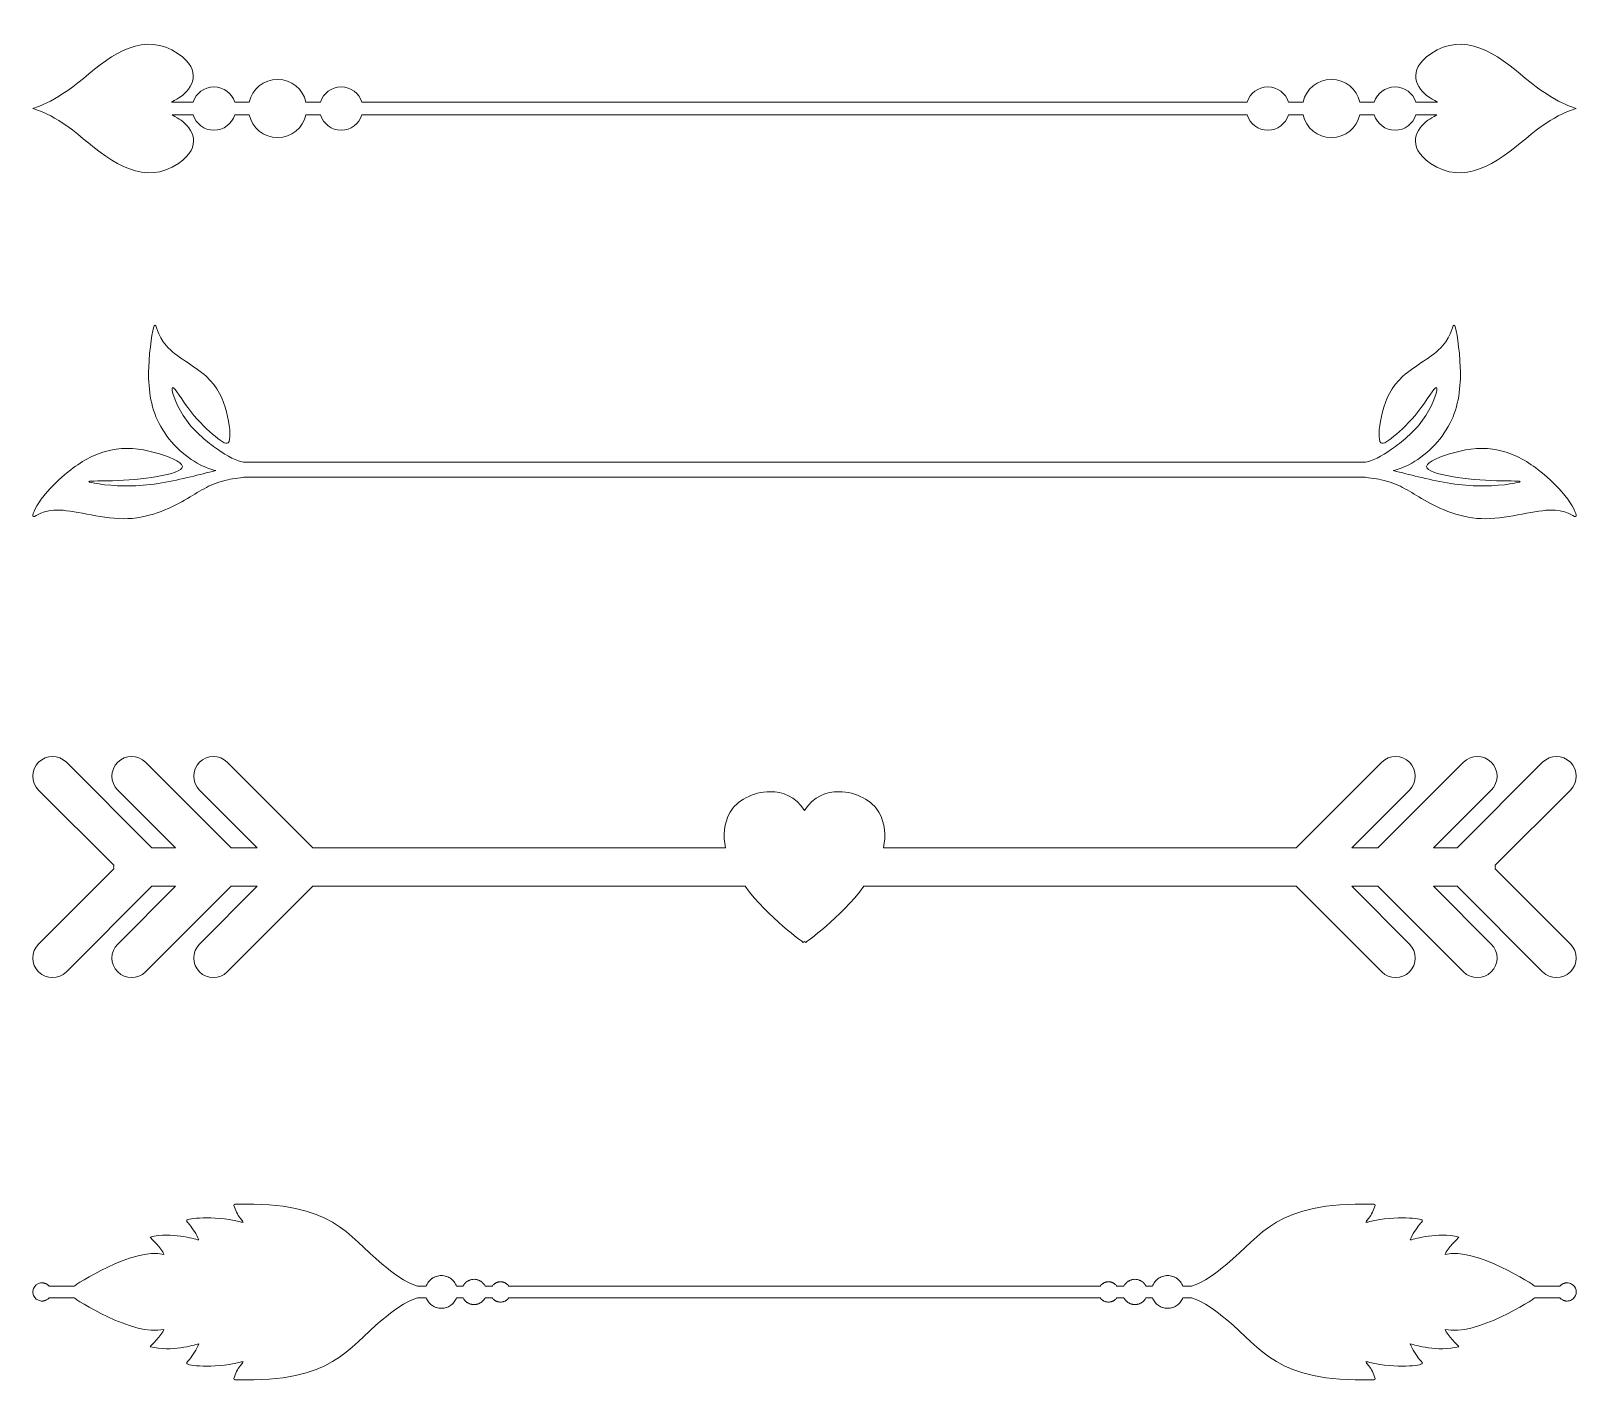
# Model space of a CAD drawing. Header units: inches. Extents: x 0.2 to 11.8, y -11.1 to -1.
import ezdxf

# ---------------------------------------------------------------- set-up
doc = ezdxf.new("R2010")
doc.units = ezdxf.units.IN
doc.header["$MEASUREMENT"] = 0
doc.layers.add('Layer 1', color=7, linetype='Continuous')

msp = doc.modelspace()

# ---------------------------------------------------------------- linework, layer by layer
at = {"layer": 'Layer 1', "lineweight": 0}
for points, knots in [([(11.373, -1.356), (11.155, -1.169), (10.917, -1.002), (10.667, -1.172), (10.482, -1.298), (10.562, -1.433), (10.649, -1.492), (10.664, -1.503), (10.688, -1.518), (10.716, -1.532), (10.716, -1.532), (10.555, -1.532), (10.555, -1.532), (10.535, -1.467), (10.473, -1.419), (10.401, -1.419), (10.328, -1.419), (10.267, -1.467), (10.246, -1.532), (10.246, -1.532), (10.138, -1.532), (10.138, -1.532), (10.116, -1.435), (10.03, -1.363), (9.926, -1.363), (9.823, -1.363), (9.736, -1.435), (9.715, -1.532), (9.715, -1.532), (9.607, -1.532), (9.607, -1.532), (9.586, -1.467), (9.525, -1.419), (9.452, -1.419), (9.38, -1.419), (9.318, -1.467), (9.298, -1.532), (9.298, -1.532), (2.702, -1.532), (2.702, -1.532), (2.682, -1.467), (2.62, -1.419), (2.548, -1.419), (2.475, -1.419), (2.414, -1.467), (2.393, -1.532), (2.393, -1.532), (2.285, -1.532), (2.285, -1.532), (2.264, -1.435), (2.177, -1.363), (2.074, -1.363), (1.97, -1.363), (1.884, -1.435), (1.862, -1.532), (1.862, -1.532), (1.754, -1.532), (1.754, -1.532), (1.733, -1.467), (1.672, -1.419), (1.599, -1.419), (1.527, -1.419), (1.465, -1.467), (1.445, -1.532), (1.445, -1.532), (1.284, -1.532), (1.284, -1.532), (1.312, -1.518), (1.336, -1.503), (1.351, -1.492), (1.438, -1.433), (1.518, -1.298), (1.333, -1.172), (1.083, -1.002), (0.845, -1.169), (0.627, -1.356), (0.405, -1.542), (0.25, -1.58), (0.25, -1.58), (0.25, -1.58), (0.409, -1.618), (0.626, -1.805), (0.847, -1.992), (1.086, -2.159), (1.335, -1.989), (1.521, -1.862), (1.44, -1.727), (1.354, -1.668), (1.336, -1.657), (1.314, -1.642), (1.289, -1.628), (1.289, -1.628), (1.445, -1.628), (1.445, -1.628), (1.465, -1.694), (1.527, -1.742), (1.599, -1.742), (1.672, -1.742), (1.733, -1.694), (1.754, -1.628), (1.754, -1.628), (1.862, -1.628), (1.862, -1.628), (1.884, -1.725), (1.97, -1.797), (2.074, -1.797), (2.177, -1.797), (2.264, -1.725), (2.285, -1.628), (2.285, -1.628), (2.393, -1.628), (2.393, -1.628), (2.414, -1.694), (2.475, -1.742), (2.548, -1.742), (2.62, -1.742), (2.682, -1.694), (2.702, -1.628), (2.702, -1.628), (9.298, -1.628), (9.298, -1.628), (9.318, -1.694), (9.38, -1.742), (9.452, -1.742), (9.525, -1.742), (9.586, -1.694), (9.607, -1.628), (9.607, -1.628), (9.715, -1.628), (9.715, -1.628), (9.736, -1.725), (9.823, -1.797), (9.926, -1.797), (10.03, -1.797), (10.116, -1.725), (10.138, -1.628), (10.138, -1.628), (10.246, -1.628), (10.246, -1.628), (10.267, -1.694), (10.328, -1.742), (10.401, -1.742), (10.473, -1.742), (10.535, -1.694), (10.555, -1.628), (10.555, -1.628), (10.711, -1.628), (10.711, -1.628), (10.686, -1.642), (10.664, -1.657), (10.646, -1.668), (10.56, -1.727), (10.479, -1.862), (10.665, -1.989), (10.914, -2.159), (11.153, -1.992), (11.374, -1.805), (11.591, -1.618), (11.75, -1.58), (11.75, -1.58), (11.75, -1.58), (11.595, -1.542), (11.373, -1.356)], [0, 0, 0, 0, 1, 1, 1, 2, 2, 2, 3, 3, 3, 4, 4, 4, 5, 5, 5, 6, 6, 6, 7, 7, 7, 8, 8, 8, 9, 9, 9, 10, 10, 10, 11, 11, 11, 12, 12, 12, 13, 13, 13, 14, 14, 14, 15, 15, 15, 16, 16, 16, 17, 17, 17, 18, 18, 18, 19, 19, 19, 20, 20, 20, 21, 21, 21, 22, 22, 22, 23, 23, 23, 24, 24, 24, 25, 25, 25, 26, 26, 26, 27, 27, 27, 28, 28, 28, 29, 29, 29, 30, 30, 30, 31, 31, 31, 32, 32, 32, 33, 33, 33, 34, 34, 34, 35, 35, 35, 36, 36, 36, 37, 37, 37, 38, 38, 38, 39, 39, 39, 40, 40, 40, 41, 41, 41, 42, 42, 42, 43, 43, 43, 44, 44, 44, 45, 45, 45, 46, 46, 46, 47, 47, 47, 48, 48, 48, 49, 49, 49, 50, 50, 50, 51, 51, 51, 52, 52, 52, 53, 53, 53, 54, 54, 54, 54]), ([(11.687, -4.492), (11.635, -4.423), (11.555, -4.341), (11.467, -4.272), (11.377, -4.203), (11.276, -4.148), (11.17, -4.126), (11.063, -4.103), (10.95, -4.114), (10.845, -4.143), (10.739, -4.17), (10.641, -4.213), (10.636, -4.248), (10.632, -4.281), (10.72, -4.305), (10.824, -4.323), (10.928, -4.341), (11.049, -4.352), (11.156, -4.354), (11.263, -4.357), (11.355, -4.354), (11.329, -4.364), (11.304, -4.373), (11.159, -4.398), (11.011, -4.393), (10.864, -4.39), (10.714, -4.358), (10.574, -4.325), (10.512, -4.31), (10.451, -4.294), (10.387, -4.279), (10.425, -4.269), (10.465, -4.255), (10.503, -4.236), (10.626, -4.172), (10.743, -4.057), (10.81, -3.927), (10.876, -3.798), (10.891, -3.655), (10.887, -3.511), (10.881, -3.367), (10.858, -3.224), (10.845, -3.199), (10.83, -3.174), (10.825, -3.269), (10.755, -3.35), (10.684, -3.43), (10.548, -3.496), (10.459, -3.576), (10.371, -3.655), (10.332, -3.749), (10.307, -3.841), (10.283, -3.934), (10.273, -4.027), (10.288, -4.061), (10.302, -4.094), (10.339, -4.067), (10.391, -4.023), (10.443, -3.98), (10.51, -3.92), (10.573, -3.839), (10.636, -3.757), (10.695, -3.654), (10.709, -3.659), (10.723, -3.664), (10.689, -3.776), (10.63, -3.869), (10.57, -3.964), (10.483, -4.041), (10.404, -4.099), (10.324, -4.157), (10.255, -4.196), (10.194, -4.214), (10.187, -4.216), (10.174, -4.217), (10.174, -4.217), (10.174, -4.217), (2.171, -4.217), (2.171, -4.217), (2.171, -4.217), (2.121, -4.217), (2.121, -4.217), (2.121, -4.217), (1.826, -4.217), (1.826, -4.217), (1.826, -4.217), (1.813, -4.216), (1.806, -4.214), (1.745, -4.196), (1.676, -4.157), (1.596, -4.099), (1.517, -4.041), (1.43, -3.964), (1.37, -3.869), (1.311, -3.776), (1.277, -3.664), (1.291, -3.659), (1.305, -3.654), (1.364, -3.757), (1.427, -3.839), (1.49, -3.92), (1.557, -3.98), (1.609, -4.023), (1.661, -4.067), (1.698, -4.094), (1.712, -4.061), (1.727, -4.027), (1.717, -3.934), (1.693, -3.841), (1.668, -3.749), (1.629, -3.655), (1.541, -3.576), (1.452, -3.496), (1.316, -3.43), (1.245, -3.35), (1.175, -3.269), (1.17, -3.174), (1.155, -3.199), (1.142, -3.224), (1.119, -3.367), (1.113, -3.511), (1.109, -3.655), (1.124, -3.798), (1.19, -3.927), (1.257, -4.057), (1.374, -4.172), (1.497, -4.236), (1.535, -4.255), (1.575, -4.269), (1.613, -4.279), (1.549, -4.294), (1.488, -4.31), (1.426, -4.325), (1.286, -4.358), (1.136, -4.39), (0.989, -4.393), (0.841, -4.398), (0.696, -4.373), (0.671, -4.364), (0.645, -4.354), (0.737, -4.357), (0.844, -4.354), (0.951, -4.352), (1.072, -4.341), (1.176, -4.323), (1.28, -4.305), (1.368, -4.281), (1.364, -4.248), (1.359, -4.213), (1.261, -4.17), (1.155, -4.143), (1.05, -4.114), (0.937, -4.103), (0.83, -4.126), (0.724, -4.148), (0.623, -4.203), (0.533, -4.272), (0.445, -4.341), (0.365, -4.423), (0.313, -4.492), (0.262, -4.563), (0.239, -4.62), (0.255, -4.622), (0.27, -4.624), (0.323, -4.568), (0.451, -4.573), (0.577, -4.578), (0.779, -4.643), (0.958, -4.637), (1.136, -4.629), (1.293, -4.55), (1.402, -4.487), (1.509, -4.424), (1.57, -4.377), (1.704, -4.347), (1.74, -4.339), (1.826, -4.328), (1.826, -4.328), (1.826, -4.328), (2.121, -4.328), (2.121, -4.328), (2.121, -4.328), (2.172, -4.328), (2.172, -4.328), (2.172, -4.328), (10.174, -4.328), (10.174, -4.328), (10.174, -4.328), (10.26, -4.339), (10.296, -4.347), (10.43, -4.377), (10.491, -4.424), (10.598, -4.487), (10.707, -4.55), (10.865, -4.629), (11.042, -4.637), (11.221, -4.643), (11.423, -4.578), (11.549, -4.573), (11.677, -4.568), (11.73, -4.624), (11.745, -4.622), (11.761, -4.62), (11.738, -4.563), (11.687, -4.492)], [0, 0, 0, 0, 1, 1, 1, 2, 2, 2, 3, 3, 3, 4, 4, 4, 5, 5, 5, 6, 6, 6, 7, 7, 7, 8, 8, 8, 9, 9, 9, 10, 10, 10, 11, 11, 11, 12, 12, 12, 13, 13, 13, 14, 14, 14, 15, 15, 15, 16, 16, 16, 17, 17, 17, 18, 18, 18, 19, 19, 19, 20, 20, 20, 21, 21, 21, 22, 22, 22, 23, 23, 23, 24, 24, 24, 25, 25, 25, 26, 26, 26, 27, 27, 27, 28, 28, 28, 29, 29, 29, 30, 30, 30, 31, 31, 31, 32, 32, 32, 33, 33, 33, 34, 34, 34, 35, 35, 35, 36, 36, 36, 37, 37, 37, 38, 38, 38, 39, 39, 39, 40, 40, 40, 41, 41, 41, 42, 42, 42, 43, 43, 43, 44, 44, 44, 45, 45, 45, 46, 46, 46, 47, 47, 47, 48, 48, 48, 49, 49, 49, 50, 50, 50, 51, 51, 51, 52, 52, 52, 53, 53, 53, 54, 54, 54, 55, 55, 55, 56, 56, 56, 57, 57, 57, 58, 58, 58, 59, 59, 59, 60, 60, 60, 61, 61, 61, 62, 62, 62, 63, 63, 63, 64, 64, 64, 65, 65, 65, 66, 66, 66, 67, 67, 67, 68, 68, 68, 68]), ([(11.147, -7.247), (11.147, -7.243), (11.148, -7.238), (11.148, -7.234), (11.148, -7.229), (11.147, -7.225), (11.147, -7.22), (11.147, -7.22), (11.707, -6.66), (11.707, -6.66), (11.764, -6.603), (11.764, -6.509), (11.707, -6.452), (11.707, -6.452), (11.707, -6.452), (11.707, -6.452), (11.65, -6.395), (11.557, -6.395), (11.5, -6.452), (11.5, -6.452), (10.863, -7.09), (10.863, -7.09), (10.863, -7.09), (10.851, -7.09), (10.851, -7.09), (10.851, -7.09), (10.687, -7.09), (10.687, -7.09), (10.687, -7.09), (11.118, -6.66), (11.118, -6.66), (11.175, -6.603), (11.175, -6.509), (11.118, -6.452), (11.061, -6.395), (10.968, -6.395), (10.911, -6.452), (10.911, -6.452), (10.273, -7.09), (10.273, -7.09), (10.273, -7.09), (10.078, -7.09), (10.078, -7.09), (10.078, -7.09), (10.508, -6.66), (10.508, -6.66), (10.565, -6.603), (10.565, -6.509), (10.508, -6.452), (10.451, -6.395), (10.358, -6.395), (10.301, -6.452), (10.301, -6.452), (9.663, -7.09), (9.663, -7.09), (9.663, -7.09), (6.588, -7.09), (6.588, -7.09), (6.608, -7), (6.602, -6.91), (6.554, -6.825), (6.509, -6.743), (6.384, -6.669), (6.257, -6.672), (6.164, -6.669), (6.068, -6.707), (6, -6.812), (5.932, -6.707), (5.836, -6.669), (5.743, -6.672), (5.616, -6.669), (5.491, -6.743), (5.446, -6.825), (5.398, -6.91), (5.392, -7), (5.412, -7.09), (5.412, -7.09), (2.337, -7.09), (2.337, -7.09), (2.337, -7.09), (1.699, -6.452), (1.699, -6.452), (1.642, -6.395), (1.549, -6.395), (1.492, -6.452), (1.435, -6.509), (1.435, -6.603), (1.492, -6.66), (1.492, -6.66), (1.922, -7.09), (1.922, -7.09), (1.922, -7.09), (1.727, -7.09), (1.727, -7.09), (1.727, -7.09), (1.089, -6.452), (1.089, -6.452), (1.032, -6.395), (0.939, -6.395), (0.882, -6.452), (0.825, -6.509), (0.825, -6.603), (0.882, -6.66), (0.882, -6.66), (1.313, -7.09), (1.313, -7.09), (1.313, -7.09), (1.149, -7.09), (1.149, -7.09), (1.149, -7.09), (1.137, -7.09), (1.137, -7.09), (1.137, -7.09), (0.5, -6.452), (0.5, -6.452), (0.443, -6.395), (0.35, -6.395), (0.293, -6.452), (0.293, -6.452), (0.293, -6.452), (0.293, -6.452), (0.236, -6.509), (0.236, -6.603), (0.293, -6.66), (0.293, -6.66), (0.853, -7.22), (0.853, -7.22), (0.853, -7.225), (0.852, -7.229), (0.852, -7.234), (0.852, -7.238), (0.853, -7.243), (0.853, -7.247), (0.853, -7.247), (0.293, -7.808), (0.293, -7.808), (0.236, -7.865), (0.236, -7.958), (0.293, -8.015), (0.293, -8.015), (0.293, -8.015), (0.293, -8.015), (0.35, -8.072), (0.443, -8.072), (0.5, -8.015), (0.5, -8.015), (1.137, -7.377), (1.137, -7.377), (1.137, -7.377), (1.149, -7.377), (1.149, -7.377), (1.149, -7.377), (1.313, -7.377), (1.313, -7.377), (1.313, -7.377), (0.882, -7.808), (0.882, -7.808), (0.825, -7.865), (0.825, -7.958), (0.882, -8.015), (0.939, -8.072), (1.032, -8.072), (1.089, -8.015), (1.089, -8.015), (1.727, -7.377), (1.727, -7.377), (1.727, -7.377), (1.922, -7.377), (1.922, -7.377), (1.922, -7.377), (1.492, -7.808), (1.492, -7.808), (1.435, -7.865), (1.435, -7.958), (1.492, -8.015), (1.549, -8.072), (1.642, -8.072), (1.699, -8.015), (1.699, -8.015), (2.337, -7.377), (2.337, -7.377), (2.337, -7.377), (5.557, -7.377), (5.557, -7.377), (5.732, -7.612), (5.991, -7.795), (5.991, -7.795), (5.991, -7.795), (5.995, -7.793), (6, -7.789), (6.005, -7.793), (6.009, -7.795), (6.009, -7.795), (6.009, -7.795), (6.268, -7.612), (6.443, -7.377), (6.443, -7.377), (9.663, -7.377), (9.663, -7.377), (9.663, -7.377), (10.301, -8.015), (10.301, -8.015), (10.358, -8.072), (10.451, -8.072), (10.508, -8.015), (10.565, -7.958), (10.565, -7.865), (10.508, -7.808), (10.508, -7.808), (10.078, -7.377), (10.078, -7.377), (10.078, -7.377), (10.273, -7.377), (10.273, -7.377), (10.273, -7.377), (10.911, -8.015), (10.911, -8.015), (10.968, -8.072), (11.061, -8.072), (11.118, -8.015), (11.175, -7.958), (11.175, -7.865), (11.118, -7.808), (11.118, -7.808), (10.687, -7.377), (10.687, -7.377), (10.687, -7.377), (10.851, -7.377), (10.851, -7.377), (10.851, -7.377), (10.863, -7.377), (10.863, -7.377), (10.863, -7.377), (11.5, -8.015), (11.5, -8.015), (11.557, -8.072), (11.65, -8.072), (11.707, -8.015), (11.707, -8.015), (11.707, -8.015), (11.707, -8.015), (11.764, -7.958), (11.764, -7.865), (11.707, -7.808), (11.707, -7.808), (11.147, -7.247), (11.147, -7.247)], [0, 0, 0, 0, 1, 1, 1, 2, 2, 2, 3, 3, 3, 4, 4, 4, 5, 5, 5, 6, 6, 6, 7, 7, 7, 8, 8, 8, 9, 9, 9, 10, 10, 10, 11, 11, 11, 12, 12, 12, 13, 13, 13, 14, 14, 14, 15, 15, 15, 16, 16, 16, 17, 17, 17, 18, 18, 18, 19, 19, 19, 20, 20, 20, 21, 21, 21, 22, 22, 22, 23, 23, 23, 24, 24, 24, 25, 25, 25, 26, 26, 26, 27, 27, 27, 28, 28, 28, 29, 29, 29, 30, 30, 30, 31, 31, 31, 32, 32, 32, 33, 33, 33, 34, 34, 34, 35, 35, 35, 36, 36, 36, 37, 37, 37, 38, 38, 38, 39, 39, 39, 40, 40, 40, 41, 41, 41, 42, 42, 42, 43, 43, 43, 44, 44, 44, 45, 45, 45, 46, 46, 46, 47, 47, 47, 48, 48, 48, 49, 49, 49, 50, 50, 50, 51, 51, 51, 52, 52, 52, 53, 53, 53, 54, 54, 54, 55, 55, 55, 56, 56, 56, 57, 57, 57, 58, 58, 58, 59, 59, 59, 60, 60, 60, 61, 61, 61, 62, 62, 62, 63, 63, 63, 64, 64, 64, 65, 65, 65, 66, 66, 66, 67, 67, 67, 68, 68, 68, 69, 69, 69, 70, 70, 70, 71, 71, 71, 72, 72, 72, 73, 73, 73, 74, 74, 74, 75, 75, 75, 76, 76, 76, 77, 77, 77, 78, 78, 78, 79, 79, 79, 80, 80, 80, 81, 81, 81, 82, 82, 82, 82]), ([(11.75, -10.4), (11.75, -10.395), (11.75, -10.391), (11.749, -10.386), (11.745, -10.367), (11.732, -10.351), (11.716, -10.341), (11.706, -10.335), (11.694, -10.332), (11.682, -10.332), (11.679, -10.332), (11.676, -10.332), (11.673, -10.333), (11.672, -10.333), (11.671, -10.333), (11.67, -10.333), (11.668, -10.334), (11.666, -10.334), (11.664, -10.335), (11.663, -10.335), (11.662, -10.335), (11.661, -10.336), (11.659, -10.336), (11.658, -10.337), (11.657, -10.337), (11.655, -10.338), (11.654, -10.338), (11.652, -10.339), (11.652, -10.339), (11.651, -10.34), (11.65, -10.34), (11.647, -10.342), (11.643, -10.344), (11.64, -10.347), (11.64, -10.347), (11.64, -10.347), (11.639, -10.347), (11.638, -10.349), (11.636, -10.35), (11.635, -10.352), (11.634, -10.352), (11.634, -10.352), (11.633, -10.353), (11.632, -10.354), (11.631, -10.356), (11.63, -10.357), (11.629, -10.357), (11.629, -10.358), (11.629, -10.358), (11.629, -10.358), (11.443, -10.358), (11.443, -10.358), (11.438, -10.35), (11.001, -10.065), (10.775, -10.121), (10.787, -10.074), (10.872, -10.001), (10.877, -9.991), (10.71, -9.953), (10.557, -10.003), (10.513, -10.013), (10.532, -9.968), (10.557, -9.931), (10.584, -9.896), (10.591, -9.886), (10.606, -9.877), (10.603, -9.866), (10.598, -9.854), (10.414, -9.827), (10.212, -9.875), (10.203, -9.878), (10.195, -9.882), (10.182, -9.88), (10.187, -9.873), (10.19, -9.868), (10.194, -9.864), (10.219, -9.836), (10.236, -9.804), (10.248, -9.768), (10.255, -9.747), (10.254, -9.745), (10.232, -9.745), (9.506, -9.729), (9.414, -9.974), (9.146, -10.193), (9.066, -10.259), (8.983, -10.326), (8.883, -10.358), (8.883, -10.358), (8.82, -10.358), (8.82, -10.358), (8.819, -10.357), (8.819, -10.357), (8.819, -10.357), (8.817, -10.351), (8.815, -10.346), (8.812, -10.341), (8.812, -10.341), (8.812, -10.341), (8.812, -10.341), (8.806, -10.33), (8.799, -10.321), (8.79, -10.313), (8.79, -10.313), (8.79, -10.312), (8.79, -10.312), (8.786, -10.308), (8.781, -10.305), (8.777, -10.301), (8.776, -10.301), (8.776, -10.301), (8.775, -10.3), (8.771, -10.297), (8.766, -10.294), (8.761, -10.292), (8.761, -10.292), (8.76, -10.291), (8.759, -10.291), (8.754, -10.288), (8.749, -10.286), (8.744, -10.285), (8.743, -10.284), (8.743, -10.284), (8.742, -10.284), (8.737, -10.282), (8.731, -10.281), (8.726, -10.28), (8.725, -10.28), (8.724, -10.28), (8.724, -10.28), (8.718, -10.279), (8.712, -10.278), (8.706, -10.278), (8.706, -10.278), (8.706, -10.278), (8.706, -10.278), (8.706, -10.278), (8.706, -10.278), (8.706, -10.278), (8.7, -10.278), (8.694, -10.279), (8.688, -10.28), (8.687, -10.28), (8.687, -10.28), (8.686, -10.28), (8.68, -10.281), (8.675, -10.282), (8.67, -10.284), (8.669, -10.284), (8.668, -10.284), (8.667, -10.285), (8.662, -10.286), (8.657, -10.288), (8.652, -10.291), (8.652, -10.291), (8.651, -10.292), (8.65, -10.292), (8.645, -10.294), (8.641, -10.297), (8.636, -10.3), (8.636, -10.301), (8.635, -10.301), (8.635, -10.301), (8.63, -10.305), (8.626, -10.308), (8.622, -10.312), (8.622, -10.312), (8.622, -10.313), (8.621, -10.313), (8.613, -10.321), (8.606, -10.33), (8.6, -10.341), (8.6, -10.341), (8.6, -10.341), (8.6, -10.341), (8.597, -10.346), (8.594, -10.351), (8.592, -10.357), (8.592, -10.357), (8.592, -10.357), (8.592, -10.358), (8.592, -10.358), (8.546, -10.358), (8.546, -10.358), (8.546, -10.358), (8.546, -10.358), (8.546, -10.357), (8.545, -10.357), (8.545, -10.356), (8.544, -10.355), (8.543, -10.352), (8.541, -10.349), (8.538, -10.346), (8.537, -10.344), (8.536, -10.343), (8.535, -10.342), (8.533, -10.339), (8.532, -10.337), (8.53, -10.336), (8.528, -10.334), (8.527, -10.333), (8.525, -10.331), (8.524, -10.33), (8.522, -10.328), (8.52, -10.326), (8.518, -10.325), (8.516, -10.324), (8.515, -10.323), (8.513, -10.321), (8.511, -10.32), (8.509, -10.319), (8.507, -10.318), (8.505, -10.317), (8.503, -10.316), (8.501, -10.315), (8.498, -10.314), (8.496, -10.313), (8.494, -10.312), (8.492, -10.311), (8.49, -10.311), (8.487, -10.31), (8.484, -10.309), (8.481, -10.308), (8.48, -10.308), (8.478, -10.308), (8.477, -10.307), (8.472, -10.307), (8.467, -10.306), (8.462, -10.306), (8.457, -10.306), (8.453, -10.307), (8.448, -10.307), (8.446, -10.308), (8.445, -10.308), (8.443, -10.308), (8.44, -10.309), (8.437, -10.31), (8.434, -10.311), (8.432, -10.311), (8.431, -10.312), (8.429, -10.313), (8.426, -10.314), (8.424, -10.315), (8.422, -10.316), (8.42, -10.317), (8.418, -10.318), (8.416, -10.319), (8.414, -10.32), (8.412, -10.321), (8.41, -10.323), (8.408, -10.324), (8.406, -10.325), (8.405, -10.326), (8.403, -10.328), (8.401, -10.33), (8.399, -10.331), (8.398, -10.333), (8.396, -10.334), (8.395, -10.336), (8.393, -10.337), (8.391, -10.34), (8.39, -10.342), (8.389, -10.343), (8.387, -10.344), (8.386, -10.346), (8.384, -10.349), (8.382, -10.352), (8.38, -10.356), (8.38, -10.356), (8.38, -10.357), (8.379, -10.357), (8.379, -10.358), (8.379, -10.358), (8.379, -10.358), (8.379, -10.358), (8.328, -10.358), (8.328, -10.358), (8.327, -10.357), (8.326, -10.355), (8.325, -10.354), (8.324, -10.353), (8.324, -10.352), (8.323, -10.351), (8.321, -10.349), (8.318, -10.346), (8.316, -10.344), (8.316, -10.344), (8.316, -10.344), (8.316, -10.344), (8.313, -10.342), (8.311, -10.34), (8.308, -10.338), (8.307, -10.337), (8.306, -10.337), (8.305, -10.336), (8.303, -10.335), (8.301, -10.334), (8.299, -10.333), (8.298, -10.332), (8.297, -10.332), (8.296, -10.331), (8.294, -10.33), (8.292, -10.329), (8.289, -10.329), (8.288, -10.328), (8.287, -10.328), (8.286, -10.327), (8.284, -10.327), (8.281, -10.326), (8.279, -10.326), (8.278, -10.326), (8.277, -10.325), (8.276, -10.325), (8.272, -10.325), (8.269, -10.324), (8.265, -10.324), (8.261, -10.324), (8.258, -10.325), (8.254, -10.325), (8.253, -10.325), (8.252, -10.326), (8.251, -10.326), (8.248, -10.326), (8.246, -10.327), (8.244, -10.327), (8.243, -10.328), (8.241, -10.328), (8.24, -10.329), (8.238, -10.329), (8.236, -10.33), (8.234, -10.331), (8.233, -10.332), (8.232, -10.332), (8.231, -10.333), (8.228, -10.334), (8.226, -10.335), (8.225, -10.336), (8.224, -10.337), (8.223, -10.337), (8.222, -10.338), (8.219, -10.34), (8.216, -10.342), (8.214, -10.344), (8.214, -10.344), (8.214, -10.344), (8.214, -10.344), (8.211, -10.346), (8.209, -10.349), (8.207, -10.351), (8.206, -10.352), (8.205, -10.353), (8.205, -10.354), (8.204, -10.355), (8.203, -10.357), (8.202, -10.358), (8.202, -10.358), (3.798, -10.358), (3.798, -10.358), (3.797, -10.357), (3.796, -10.355), (3.795, -10.354), (3.795, -10.353), (3.794, -10.352), (3.793, -10.351), (3.791, -10.349), (3.789, -10.346), (3.786, -10.344), (3.786, -10.344), (3.786, -10.344), (3.786, -10.344), (3.784, -10.342), (3.781, -10.34), (3.778, -10.338), (3.777, -10.337), (3.776, -10.337), (3.775, -10.336), (3.774, -10.335), (3.772, -10.334), (3.769, -10.333), (3.768, -10.332), (3.767, -10.332), (3.766, -10.331), (3.764, -10.33), (3.762, -10.329), (3.76, -10.329), (3.759, -10.328), (3.757, -10.328), (3.756, -10.327), (3.754, -10.327), (3.752, -10.326), (3.749, -10.326), (3.748, -10.326), (3.747, -10.325), (3.746, -10.325), (3.742, -10.325), (3.739, -10.324), (3.735, -10.324), (3.731, -10.324), (3.728, -10.325), (3.724, -10.325), (3.723, -10.325), (3.722, -10.326), (3.721, -10.326), (3.719, -10.326), (3.716, -10.327), (3.714, -10.327), (3.713, -10.328), (3.712, -10.328), (3.71, -10.329), (3.708, -10.329), (3.706, -10.33), (3.704, -10.331), (3.703, -10.332), (3.702, -10.332), (3.701, -10.333), (3.699, -10.334), (3.697, -10.335), (3.695, -10.336), (3.694, -10.337), (3.693, -10.337), (3.692, -10.338), (3.689, -10.34), (3.687, -10.342), (3.684, -10.344), (3.684, -10.344), (3.684, -10.344), (3.684, -10.344), (3.682, -10.346), (3.679, -10.349), (3.677, -10.351), (3.676, -10.352), (3.676, -10.353), (3.675, -10.354), (3.674, -10.355), (3.673, -10.357), (3.672, -10.358), (3.672, -10.358), (3.621, -10.358), (3.621, -10.358), (3.621, -10.358), (3.621, -10.358), (3.621, -10.357), (3.62, -10.357), (3.62, -10.356), (3.62, -10.356), (3.618, -10.352), (3.616, -10.349), (3.614, -10.346), (3.613, -10.344), (3.611, -10.343), (3.61, -10.342), (3.609, -10.34), (3.607, -10.337), (3.605, -10.336), (3.604, -10.334), (3.602, -10.333), (3.601, -10.331), (3.599, -10.33), (3.597, -10.328), (3.595, -10.326), (3.594, -10.325), (3.592, -10.324), (3.59, -10.323), (3.588, -10.321), (3.586, -10.32), (3.584, -10.319), (3.582, -10.318), (3.58, -10.317), (3.578, -10.316), (3.576, -10.315), (3.574, -10.314), (3.571, -10.313), (3.569, -10.312), (3.568, -10.311), (3.566, -10.311), (3.563, -10.31), (3.56, -10.309), (3.557, -10.308), (3.555, -10.308), (3.554, -10.308), (3.552, -10.307), (3.547, -10.307), (3.543, -10.306), (3.538, -10.306), (3.533, -10.306), (3.528, -10.307), (3.523, -10.307), (3.522, -10.308), (3.52, -10.308), (3.519, -10.308), (3.516, -10.309), (3.513, -10.31), (3.51, -10.311), (3.508, -10.311), (3.506, -10.312), (3.504, -10.313), (3.502, -10.314), (3.499, -10.315), (3.497, -10.316), (3.495, -10.317), (3.493, -10.318), (3.491, -10.319), (3.489, -10.32), (3.487, -10.321), (3.485, -10.323), (3.483, -10.324), (3.482, -10.325), (3.48, -10.326), (3.478, -10.328), (3.476, -10.33), (3.475, -10.331), (3.473, -10.333), (3.472, -10.334), (3.47, -10.336), (3.468, -10.337), (3.467, -10.339), (3.465, -10.342), (3.464, -10.343), (3.463, -10.344), (3.462, -10.346), (3.459, -10.349), (3.457, -10.352), (3.456, -10.355), (3.455, -10.356), (3.455, -10.357), (3.454, -10.357), (3.454, -10.358), (3.454, -10.358), (3.454, -10.358), (3.454, -10.358), (3.408, -10.358), (3.408, -10.358), (3.408, -10.357), (3.408, -10.357), (3.408, -10.357), (3.406, -10.351), (3.403, -10.346), (3.4, -10.341), (3.4, -10.341), (3.4, -10.341), (3.4, -10.341), (3.394, -10.33), (3.387, -10.321), (3.379, -10.313), (3.378, -10.313), (3.378, -10.312), (3.378, -10.312), (3.374, -10.308), (3.37, -10.305), (3.365, -10.301), (3.365, -10.301), (3.364, -10.301), (3.364, -10.3), (3.359, -10.297), (3.355, -10.294), (3.35, -10.292), (3.349, -10.292), (3.348, -10.291), (3.348, -10.291), (3.343, -10.288), (3.338, -10.286), (3.333, -10.285), (3.332, -10.284), (3.331, -10.284), (3.33, -10.284), (3.325, -10.282), (3.32, -10.281), (3.314, -10.28), (3.313, -10.28), (3.313, -10.28), (3.312, -10.28), (3.306, -10.279), (3.3, -10.278), (3.294, -10.278), (3.294, -10.278), (3.294, -10.278), (3.294, -10.278), (3.294, -10.278), (3.294, -10.278), (3.294, -10.278), (3.288, -10.278), (3.282, -10.279), (3.276, -10.28), (3.276, -10.28), (3.275, -10.28), (3.274, -10.28), (3.269, -10.281), (3.263, -10.282), (3.258, -10.284), (3.257, -10.284), (3.257, -10.284), (3.256, -10.285), (3.251, -10.286), (3.246, -10.288), (3.241, -10.291), (3.24, -10.291), (3.239, -10.292), (3.239, -10.292), (3.234, -10.294), (3.229, -10.297), (3.225, -10.3), (3.224, -10.301), (3.224, -10.301), (3.223, -10.301), (3.219, -10.305), (3.214, -10.308), (3.21, -10.312), (3.21, -10.312), (3.21, -10.313), (3.21, -10.313), (3.201, -10.321), (3.194, -10.33), (3.188, -10.341), (3.188, -10.341), (3.188, -10.341), (3.188, -10.341), (3.185, -10.346), (3.183, -10.351), (3.181, -10.357), (3.181, -10.357), (3.181, -10.357), (3.18, -10.358), (3.18, -10.358), (3.117, -10.358), (3.117, -10.358), (3.017, -10.326), (2.934, -10.259), (2.854, -10.193), (2.586, -9.974), (2.494, -9.729), (1.768, -9.745), (1.746, -9.745), (1.745, -9.747), (1.752, -9.768), (1.764, -9.804), (1.781, -9.836), (1.806, -9.864), (1.81, -9.868), (1.813, -9.873), (1.818, -9.88), (1.805, -9.882), (1.797, -9.878), (1.788, -9.875), (1.586, -9.827), (1.402, -9.854), (1.397, -9.866), (1.394, -9.877), (1.409, -9.886), (1.416, -9.896), (1.443, -9.931), (1.468, -9.968), (1.487, -10.013), (1.443, -10.003), (1.29, -9.953), (1.123, -9.991), (1.128, -10.001), (1.213, -10.074), (1.225, -10.121), (0.999, -10.065), (0.562, -10.35), (0.557, -10.358), (0.557, -10.358), (0.371, -10.358), (0.371, -10.358), (0.371, -10.358), (0.371, -10.357), (0.37, -10.357), (0.369, -10.356), (0.368, -10.354), (0.367, -10.353), (0.366, -10.352), (0.366, -10.352), (0.365, -10.352), (0.364, -10.35), (0.362, -10.349), (0.361, -10.347), (0.36, -10.347), (0.36, -10.347), (0.36, -10.347), (0.357, -10.344), (0.353, -10.342), (0.35, -10.34), (0.349, -10.34), (0.348, -10.339), (0.348, -10.339), (0.346, -10.338), (0.345, -10.338), (0.343, -10.337), (0.342, -10.337), (0.341, -10.336), (0.339, -10.336), (0.338, -10.335), (0.337, -10.335), (0.336, -10.335), (0.334, -10.334), (0.332, -10.334), (0.33, -10.333), (0.329, -10.333), (0.328, -10.333), (0.327, -10.333), (0.324, -10.332), (0.321, -10.332), (0.318, -10.332), (0.318, -10.332), (0.318, -10.332), (0.318, -10.332), (0.315, -10.332), (0.311, -10.332), (0.308, -10.333), (0.284, -10.337), (0.264, -10.352), (0.255, -10.374), (0.252, -10.382), (0.25, -10.391), (0.25, -10.4), (0.25, -10.4), (0.25, -10.4), (0.25, -10.4), (0.25, -10.4), (0.25, -10.4), (0.25, -10.4), (0.25, -10.41), (0.252, -10.419), (0.255, -10.427), (0.264, -10.448), (0.284, -10.464), (0.308, -10.467), (0.311, -10.468), (0.315, -10.468), (0.318, -10.468), (0.318, -10.468), (0.318, -10.468), (0.318, -10.468), (0.321, -10.468), (0.324, -10.468), (0.327, -10.468), (0.328, -10.467), (0.329, -10.467), (0.33, -10.467), (0.332, -10.467), (0.334, -10.466), (0.336, -10.466), (0.337, -10.465), (0.338, -10.465), (0.339, -10.465), (0.341, -10.464), (0.342, -10.464), (0.343, -10.463), (0.345, -10.463), (0.346, -10.462), (0.348, -10.461), (0.348, -10.461), (0.349, -10.461), (0.35, -10.46), (0.353, -10.458), (0.357, -10.456), (0.36, -10.453), (0.36, -10.453), (0.36, -10.453), (0.361, -10.453), (0.362, -10.452), (0.364, -10.45), (0.365, -10.449), (0.366, -10.448), (0.366, -10.448), (0.367, -10.448), (0.368, -10.446), (0.369, -10.445), (0.37, -10.443), (0.371, -10.443), (0.371, -10.443), (0.371, -10.443), (0.371, -10.443), (0.557, -10.443), (0.557, -10.443), (0.562, -10.451), (0.999, -10.736), (1.225, -10.679), (1.213, -10.726), (1.128, -10.8), (1.123, -10.809), (1.29, -10.847), (1.443, -10.798), (1.487, -10.787), (1.468, -10.833), (1.443, -10.869), (1.416, -10.905), (1.409, -10.914), (1.394, -10.923), (1.397, -10.934), (1.402, -10.947), (1.586, -10.974), (1.788, -10.925), (1.797, -10.923), (1.805, -10.919), (1.818, -10.921), (1.813, -10.928), (1.81, -10.932), (1.806, -10.937), (1.781, -10.964), (1.764, -10.997), (1.752, -11.032), (1.745, -11.053), (1.746, -11.055), (1.768, -11.056), (2.494, -11.072), (2.586, -10.826), (2.854, -10.607), (2.934, -10.542), (3.017, -10.475), (3.117, -10.443), (3.117, -10.443), (3.18, -10.443), (3.18, -10.443), (3.181, -10.443), (3.181, -10.443), (3.181, -10.444), (3.183, -10.449), (3.185, -10.454), (3.188, -10.459), (3.188, -10.459), (3.188, -10.459), (3.188, -10.46), (3.194, -10.47), (3.201, -10.479), (3.21, -10.488), (3.21, -10.488), (3.21, -10.488), (3.21, -10.488), (3.214, -10.492), (3.219, -10.496), (3.223, -10.499), (3.224, -10.499), (3.224, -10.5), (3.225, -10.5), (3.229, -10.503), (3.234, -10.506), (3.239, -10.508), (3.239, -10.509), (3.24, -10.509), (3.241, -10.51), (3.246, -10.512), (3.251, -10.514), (3.256, -10.516), (3.257, -10.516), (3.257, -10.516), (3.258, -10.516), (3.263, -10.518), (3.269, -10.519), (3.274, -10.52), (3.275, -10.52), (3.276, -10.52), (3.276, -10.521), (3.282, -10.521), (3.288, -10.522), (3.294, -10.522), (3.294, -10.522), (3.294, -10.522), (3.294, -10.522), (3.294, -10.522), (3.294, -10.522), (3.294, -10.522), (3.3, -10.522), (3.306, -10.521), (3.312, -10.521), (3.313, -10.52), (3.313, -10.52), (3.314, -10.52), (3.32, -10.519), (3.325, -10.518), (3.33, -10.516), (3.331, -10.516), (3.332, -10.516), (3.333, -10.516), (3.338, -10.514), (3.343, -10.512), (3.348, -10.51), (3.348, -10.509), (3.349, -10.509), (3.35, -10.508), (3.355, -10.506), (3.359, -10.503), (3.364, -10.5), (3.364, -10.5), (3.365, -10.499), (3.365, -10.499), (3.37, -10.496), (3.374, -10.492), (3.378, -10.488), (3.378, -10.488), (3.378, -10.488), (3.379, -10.488), (3.387, -10.479), (3.394, -10.47), (3.4, -10.46), (3.4, -10.459), (3.4, -10.459), (3.4, -10.459), (3.403, -10.454), (3.406, -10.449), (3.408, -10.444), (3.408, -10.443), (3.408, -10.443), (3.408, -10.443), (3.408, -10.443), (3.454, -10.443), (3.454, -10.443), (3.454, -10.443), (3.454, -10.443), (3.454, -10.443), (3.455, -10.444), (3.455, -10.444), (3.456, -10.445), (3.457, -10.448), (3.459, -10.451), (3.462, -10.454), (3.463, -10.456), (3.464, -10.457), (3.465, -10.459), (3.467, -10.461), (3.468, -10.463), (3.47, -10.465), (3.472, -10.466), (3.473, -10.468), (3.475, -10.469), (3.476, -10.471), (3.478, -10.472), (3.48, -10.474), (3.482, -10.475), (3.483, -10.476), (3.485, -10.478), (3.487, -10.479), (3.489, -10.48), (3.491, -10.482), (3.493, -10.483), (3.495, -10.484), (3.497, -10.485), (3.499, -10.486), (3.502, -10.487), (3.504, -10.488), (3.506, -10.488), (3.508, -10.489), (3.51, -10.49), (3.513, -10.491), (3.516, -10.491), (3.519, -10.492), (3.52, -10.492), (3.522, -10.493), (3.523, -10.493), (3.528, -10.494), (3.533, -10.494), (3.538, -10.494), (3.543, -10.494), (3.547, -10.494), (3.552, -10.493), (3.554, -10.493), (3.555, -10.492), (3.557, -10.492), (3.56, -10.491), (3.563, -10.491), (3.566, -10.49), (3.568, -10.489), (3.569, -10.488), (3.571, -10.488), (3.574, -10.487), (3.576, -10.486), (3.578, -10.485), (3.58, -10.484), (3.582, -10.483), (3.584, -10.482), (3.586, -10.48), (3.588, -10.479), (3.59, -10.478), (3.592, -10.476), (3.594, -10.475), (3.595, -10.474), (3.597, -10.472), (3.599, -10.471), (3.601, -10.469), (3.602, -10.468), (3.604, -10.466), (3.605, -10.465), (3.607, -10.463), (3.609, -10.461), (3.61, -10.459), (3.611, -10.457), (3.613, -10.456), (3.614, -10.454), (3.616, -10.451), (3.618, -10.448), (3.62, -10.445), (3.62, -10.444), (3.62, -10.444), (3.621, -10.443), (3.621, -10.443), (3.621, -10.443), (3.621, -10.443), (3.621, -10.443), (3.672, -10.443), (3.672, -10.443), (3.673, -10.444), (3.674, -10.445), (3.675, -10.446), (3.676, -10.447), (3.676, -10.448), (3.677, -10.449), (3.679, -10.452), (3.682, -10.454), (3.684, -10.456), (3.684, -10.456), (3.684, -10.456), (3.684, -10.456), (3.687, -10.459), (3.689, -10.461), (3.692, -10.463), (3.693, -10.463), (3.694, -10.464), (3.695, -10.464), (3.697, -10.466), (3.699, -10.467), (3.701, -10.468), (3.702, -10.468), (3.703, -10.469), (3.704, -10.469), (3.706, -10.47), (3.708, -10.471), (3.71, -10.472), (3.712, -10.472), (3.713, -10.473), (3.714, -10.473), (3.716, -10.474), (3.719, -10.474), (3.721, -10.475), (3.722, -10.475), (3.723, -10.475), (3.724, -10.475), (3.728, -10.476), (3.731, -10.476), (3.735, -10.476), (3.739, -10.476), (3.742, -10.476), (3.746, -10.475), (3.747, -10.475), (3.748, -10.475), (3.749, -10.475), (3.752, -10.474), (3.754, -10.474), (3.756, -10.473), (3.757, -10.473), (3.759, -10.472), (3.76, -10.472), (3.762, -10.471), (3.764, -10.47), (3.766, -10.469), (3.767, -10.469), (3.768, -10.468), (3.769, -10.468), (3.772, -10.467), (3.774, -10.466), (3.775, -10.464), (3.776, -10.464), (3.777, -10.463), (3.778, -10.463), (3.781, -10.461), (3.784, -10.459), (3.786, -10.457), (3.786, -10.456), (3.786, -10.456), (3.786, -10.456), (3.789, -10.454), (3.791, -10.452), (3.793, -10.449), (3.794, -10.448), (3.795, -10.447), (3.795, -10.446), (3.796, -10.445), (3.797, -10.444), (3.798, -10.443), (3.798, -10.443), (8.202, -10.443), (8.202, -10.443), (8.203, -10.444), (8.204, -10.445), (8.205, -10.446), (8.205, -10.447), (8.206, -10.448), (8.207, -10.449), (8.209, -10.452), (8.211, -10.454), (8.214, -10.456), (8.214, -10.456), (8.214, -10.456), (8.214, -10.457), (8.216, -10.459), (8.219, -10.461), (8.222, -10.463), (8.223, -10.463), (8.224, -10.464), (8.225, -10.464), (8.226, -10.466), (8.228, -10.467), (8.231, -10.468), (8.232, -10.468), (8.233, -10.469), (8.234, -10.469), (8.236, -10.47), (8.238, -10.471), (8.24, -10.472), (8.241, -10.472), (8.243, -10.473), (8.244, -10.473), (8.246, -10.474), (8.248, -10.474), (8.251, -10.475), (8.252, -10.475), (8.253, -10.475), (8.254, -10.475), (8.258, -10.476), (8.261, -10.476), (8.265, -10.476), (8.269, -10.476), (8.272, -10.476), (8.276, -10.475), (8.277, -10.475), (8.278, -10.475), (8.279, -10.475), (8.281, -10.474), (8.284, -10.474), (8.286, -10.473), (8.287, -10.473), (8.288, -10.472), (8.289, -10.472), (8.292, -10.471), (8.294, -10.47), (8.296, -10.469), (8.297, -10.469), (8.298, -10.468), (8.299, -10.468), (8.301, -10.467), (8.303, -10.466), (8.305, -10.464), (8.306, -10.464), (8.307, -10.463), (8.308, -10.463), (8.311, -10.461), (8.313, -10.459), (8.316, -10.456), (8.316, -10.456), (8.316, -10.456), (8.316, -10.456), (8.318, -10.454), (8.321, -10.452), (8.323, -10.449), (8.324, -10.448), (8.324, -10.447), (8.325, -10.446), (8.326, -10.445), (8.327, -10.444), (8.328, -10.443), (8.328, -10.443), (8.379, -10.443), (8.379, -10.443), (8.379, -10.443), (8.379, -10.443), (8.379, -10.443), (8.38, -10.444), (8.38, -10.444), (8.38, -10.445), (8.382, -10.448), (8.384, -10.451), (8.386, -10.454), (8.387, -10.456), (8.389, -10.457), (8.39, -10.459), (8.391, -10.461), (8.393, -10.463), (8.395, -10.465), (8.396, -10.466), (8.398, -10.468), (8.399, -10.469), (8.401, -10.471), (8.403, -10.472), (8.405, -10.474), (8.406, -10.475), (8.408, -10.476), (8.41, -10.478), (8.412, -10.479), (8.414, -10.48), (8.416, -10.482), (8.418, -10.483), (8.42, -10.484), (8.422, -10.485), (8.424, -10.486), (8.426, -10.487), (8.429, -10.488), (8.431, -10.488), (8.432, -10.489), (8.434, -10.49), (8.437, -10.491), (8.44, -10.491), (8.443, -10.492), (8.445, -10.492), (8.446, -10.493), (8.448, -10.493), (8.453, -10.494), (8.457, -10.494), (8.462, -10.494), (8.467, -10.494), (8.472, -10.494), (8.477, -10.493), (8.478, -10.493), (8.48, -10.492), (8.481, -10.492), (8.484, -10.491), (8.487, -10.491), (8.49, -10.49), (8.492, -10.489), (8.494, -10.488), (8.496, -10.488), (8.498, -10.487), (8.501, -10.486), (8.503, -10.485), (8.505, -10.484), (8.507, -10.483), (8.509, -10.482), (8.511, -10.48), (8.513, -10.479), (8.515, -10.478), (8.516, -10.476), (8.518, -10.475), (8.52, -10.474), (8.522, -10.472), (8.524, -10.471), (8.525, -10.469), (8.527, -10.468), (8.528, -10.466), (8.53, -10.465), (8.532, -10.463), (8.533, -10.461), (8.535, -10.459), (8.536, -10.457), (8.537, -10.456), (8.538, -10.454), (8.541, -10.451), (8.543, -10.448), (8.544, -10.445), (8.545, -10.444), (8.545, -10.444), (8.546, -10.443), (8.546, -10.443), (8.546, -10.443), (8.546, -10.443), (8.546, -10.443), (8.592, -10.443), (8.592, -10.443), (8.592, -10.443), (8.592, -10.443), (8.592, -10.444), (8.594, -10.449), (8.597, -10.454), (8.6, -10.459), (8.6, -10.459), (8.6, -10.459), (8.6, -10.46), (8.606, -10.47), (8.613, -10.479), (8.621, -10.488), (8.622, -10.488), (8.622, -10.488), (8.622, -10.488), (8.626, -10.492), (8.63, -10.496), (8.635, -10.499), (8.635, -10.499), (8.636, -10.5), (8.636, -10.5), (8.641, -10.503), (8.645, -10.506), (8.65, -10.508), (8.651, -10.509), (8.652, -10.509), (8.652, -10.51), (8.657, -10.512), (8.662, -10.514), (8.667, -10.516), (8.668, -10.516), (8.669, -10.516), (8.67, -10.516), (8.675, -10.518), (8.68, -10.519), (8.686, -10.52), (8.687, -10.52), (8.687, -10.52), (8.688, -10.521), (8.694, -10.521), (8.7, -10.522), (8.706, -10.522), (8.706, -10.522), (8.706, -10.522), (8.706, -10.522), (8.706, -10.522), (8.706, -10.522), (8.706, -10.522), (8.712, -10.522), (8.718, -10.521), (8.724, -10.521), (8.724, -10.52), (8.725, -10.52), (8.726, -10.52), (8.731, -10.519), (8.737, -10.518), (8.742, -10.516), (8.743, -10.516), (8.743, -10.516), (8.744, -10.516), (8.749, -10.514), (8.754, -10.512), (8.759, -10.51), (8.76, -10.509), (8.761, -10.509), (8.761, -10.508), (8.766, -10.506), (8.771, -10.503), (8.775, -10.5), (8.776, -10.5), (8.776, -10.499), (8.777, -10.499), (8.781, -10.496), (8.786, -10.492), (8.79, -10.488), (8.79, -10.488), (8.79, -10.488), (8.79, -10.488), (8.799, -10.479), (8.806, -10.47), (8.812, -10.46), (8.812, -10.459), (8.812, -10.459), (8.812, -10.459), (8.815, -10.454), (8.817, -10.449), (8.819, -10.444), (8.819, -10.443), (8.819, -10.443), (8.82, -10.443), (8.82, -10.443), (8.883, -10.443), (8.883, -10.443), (8.983, -10.475), (9.066, -10.542), (9.146, -10.607), (9.414, -10.826), (9.506, -11.072), (10.232, -11.056), (10.254, -11.055), (10.255, -11.053), (10.248, -11.032), (10.236, -10.997), (10.219, -10.964), (10.194, -10.937), (10.19, -10.932), (10.187, -10.928), (10.182, -10.921), (10.195, -10.919), (10.203, -10.923), (10.212, -10.925), (10.414, -10.974), (10.598, -10.947), (10.603, -10.934), (10.606, -10.923), (10.591, -10.914), (10.584, -10.905), (10.557, -10.869), (10.532, -10.833), (10.513, -10.787), (10.557, -10.798), (10.71, -10.847), (10.877, -10.809), (10.872, -10.8), (10.787, -10.726), (10.775, -10.679), (11.001, -10.736), (11.438, -10.451), (11.443, -10.443), (11.443, -10.443), (11.629, -10.443), (11.629, -10.443), (11.629, -10.443), (11.629, -10.443), (11.63, -10.443), (11.631, -10.445), (11.632, -10.446), (11.633, -10.448), (11.634, -10.448), (11.634, -10.448), (11.635, -10.449), (11.636, -10.45), (11.638, -10.452), (11.639, -10.453), (11.64, -10.453), (11.64, -10.453), (11.64, -10.453), (11.643, -10.456), (11.647, -10.458), (11.65, -10.46), (11.651, -10.461), (11.652, -10.461), (11.652, -10.461), (11.654, -10.462), (11.655, -10.463), (11.657, -10.463), (11.658, -10.464), (11.659, -10.464), (11.661, -10.465), (11.662, -10.465), (11.663, -10.465), (11.664, -10.466), (11.666, -10.466), (11.668, -10.467), (11.67, -10.467), (11.671, -10.467), (11.672, -10.467), (11.673, -10.468), (11.676, -10.468), (11.679, -10.468), (11.682, -10.468), (11.694, -10.468), (11.706, -10.465), (11.716, -10.459), (11.732, -10.45), (11.745, -10.433), (11.749, -10.414), (11.75, -10.409), (11.75, -10.405), (11.75, -10.4), (11.75, -10.4), (11.75, -10.4), (11.75, -10.4), (11.75, -10.4), (11.75, -10.4), (11.75, -10.4)], [0, 0, 0, 0, 1, 1, 1, 2, 2, 2, 3, 3, 3, 4, 4, 4, 5, 5, 5, 6, 6, 6, 7, 7, 7, 8, 8, 8, 9, 9, 9, 10, 10, 10, 11, 11, 11, 12, 12, 12, 13, 13, 13, 14, 14, 14, 15, 15, 15, 16, 16, 16, 17, 17, 17, 18, 18, 18, 19, 19, 19, 20, 20, 20, 21, 21, 21, 22, 22, 22, 23, 23, 23, 24, 24, 24, 25, 25, 25, 26, 26, 26, 27, 27, 27, 28, 28, 28, 29, 29, 29, 30, 30, 30, 31, 31, 31, 32, 32, 32, 33, 33, 33, 34, 34, 34, 35, 35, 35, 36, 36, 36, 37, 37, 37, 38, 38, 38, 39, 39, 39, 40, 40, 40, 41, 41, 41, 42, 42, 42, 43, 43, 43, 44, 44, 44, 45, 45, 45, 46, 46, 46, 47, 47, 47, 48, 48, 48, 49, 49, 49, 50, 50, 50, 51, 51, 51, 52, 52, 52, 53, 53, 53, 54, 54, 54, 55, 55, 55, 56, 56, 56, 57, 57, 57, 58, 58, 58, 59, 59, 59, 60, 60, 60, 61, 61, 61, 62, 62, 62, 63, 63, 63, 64, 64, 64, 65, 65, 65, 66, 66, 66, 67, 67, 67, 68, 68, 68, 69, 69, 69, 70, 70, 70, 71, 71, 71, 72, 72, 72, 73, 73, 73, 74, 74, 74, 75, 75, 75, 76, 76, 76, 77, 77, 77, 78, 78, 78, 79, 79, 79, 80, 80, 80, 81, 81, 81, 82, 82, 82, 83, 83, 83, 84, 84, 84, 85, 85, 85, 86, 86, 86, 87, 87, 87, 88, 88, 88, 89, 89, 89, 90, 90, 90, 91, 91, 91, 92, 92, 92, 93, 93, 93, 94, 94, 94, 95, 95, 95, 96, 96, 96, 97, 97, 97, 98, 98, 98, 99, 99, 99, 100, 100, 100, 101, 101, 101, 102, 102, 102, 103, 103, 103, 104, 104, 104, 105, 105, 105, 106, 106, 106, 107, 107, 107, 108, 108, 108, 109, 109, 109, 110, 110, 110, 111, 111, 111, 112, 112, 112, 113, 113, 113, 114, 114, 114, 115, 115, 115, 116, 116, 116, 117, 117, 117, 118, 118, 118, 119, 119, 119, 120, 120, 120, 121, 121, 121, 122, 122, 122, 123, 123, 123, 124, 124, 124, 125, 125, 125, 126, 126, 126, 127, 127, 127, 128, 128, 128, 129, 129, 129, 130, 130, 130, 131, 131, 131, 132, 132, 132, 133, 133, 133, 134, 134, 134, 135, 135, 135, 136, 136, 136, 137, 137, 137, 138, 138, 138, 139, 139, 139, 140, 140, 140, 141, 141, 141, 142, 142, 142, 143, 143, 143, 144, 144, 144, 145, 145, 145, 146, 146, 146, 147, 147, 147, 148, 148, 148, 149, 149, 149, 150, 150, 150, 151, 151, 151, 152, 152, 152, 153, 153, 153, 154, 154, 154, 155, 155, 155, 156, 156, 156, 157, 157, 157, 158, 158, 158, 159, 159, 159, 160, 160, 160, 161, 161, 161, 162, 162, 162, 163, 163, 163, 164, 164, 164, 165, 165, 165, 166, 166, 166, 167, 167, 167, 168, 168, 168, 169, 169, 169, 170, 170, 170, 171, 171, 171, 172, 172, 172, 173, 173, 173, 174, 174, 174, 175, 175, 175, 176, 176, 176, 177, 177, 177, 178, 178, 178, 179, 179, 179, 180, 180, 180, 181, 181, 181, 182, 182, 182, 183, 183, 183, 184, 184, 184, 185, 185, 185, 186, 186, 186, 187, 187, 187, 188, 188, 188, 189, 189, 189, 190, 190, 190, 191, 191, 191, 192, 192, 192, 193, 193, 193, 194, 194, 194, 195, 195, 195, 196, 196, 196, 197, 197, 197, 198, 198, 198, 199, 199, 199, 200, 200, 200, 201, 201, 201, 202, 202, 202, 203, 203, 203, 204, 204, 204, 205, 205, 205, 206, 206, 206, 207, 207, 207, 208, 208, 208, 209, 209, 209, 210, 210, 210, 211, 211, 211, 212, 212, 212, 213, 213, 213, 214, 214, 214, 215, 215, 215, 216, 216, 216, 217, 217, 217, 218, 218, 218, 219, 219, 219, 220, 220, 220, 221, 221, 221, 222, 222, 222, 223, 223, 223, 224, 224, 224, 225, 225, 225, 226, 226, 226, 227, 227, 227, 228, 228, 228, 229, 229, 229, 230, 230, 230, 231, 231, 231, 232, 232, 232, 233, 233, 233, 234, 234, 234, 235, 235, 235, 236, 236, 236, 237, 237, 237, 238, 238, 238, 239, 239, 239, 240, 240, 240, 241, 241, 241, 242, 242, 242, 243, 243, 243, 244, 244, 244, 245, 245, 245, 246, 246, 246, 247, 247, 247, 248, 248, 248, 249, 249, 249, 250, 250, 250, 251, 251, 251, 252, 252, 252, 253, 253, 253, 254, 254, 254, 255, 255, 255, 256, 256, 256, 257, 257, 257, 258, 258, 258, 259, 259, 259, 260, 260, 260, 261, 261, 261, 262, 262, 262, 263, 263, 263, 264, 264, 264, 265, 265, 265, 266, 266, 266, 267, 267, 267, 268, 268, 268, 269, 269, 269, 270, 270, 270, 271, 271, 271, 272, 272, 272, 273, 273, 273, 274, 274, 274, 275, 275, 275, 276, 276, 276, 277, 277, 277, 278, 278, 278, 279, 279, 279, 280, 280, 280, 281, 281, 281, 282, 282, 282, 283, 283, 283, 284, 284, 284, 285, 285, 285, 286, 286, 286, 287, 287, 287, 288, 288, 288, 289, 289, 289, 290, 290, 290, 291, 291, 291, 292, 292, 292, 293, 293, 293, 294, 294, 294, 295, 295, 295, 296, 296, 296, 297, 297, 297, 298, 298, 298, 299, 299, 299, 300, 300, 300, 301, 301, 301, 302, 302, 302, 303, 303, 303, 304, 304, 304, 305, 305, 305, 306, 306, 306, 307, 307, 307, 308, 308, 308, 309, 309, 309, 310, 310, 310, 311, 311, 311, 312, 312, 312, 313, 313, 313, 314, 314, 314, 315, 315, 315, 316, 316, 316, 317, 317, 317, 318, 318, 318, 319, 319, 319, 320, 320, 320, 321, 321, 321, 322, 322, 322, 323, 323, 323, 324, 324, 324, 325, 325, 325, 326, 326, 326, 327, 327, 327, 328, 328, 328, 329, 329, 329, 330, 330, 330, 331, 331, 331, 332, 332, 332, 333, 333, 333, 334, 334, 334, 335, 335, 335, 336, 336, 336, 337, 337, 337, 338, 338, 338, 339, 339, 339, 340, 340, 340, 341, 341, 341, 342, 342, 342, 343, 343, 343, 344, 344, 344, 345, 345, 345, 346, 346, 346, 347, 347, 347, 348, 348, 348, 349, 349, 349, 350, 350, 350, 351, 351, 351, 352, 352, 352, 353, 353, 353, 354, 354, 354, 355, 355, 355, 356, 356, 356, 357, 357, 357, 358, 358, 358, 359, 359, 359, 360, 360, 360, 361, 361, 361, 362, 362, 362, 363, 363, 363, 364, 364, 364, 365, 365, 365, 366, 366, 366, 367, 367, 367, 368, 368, 368, 369, 369, 369, 370, 370, 370, 371, 371, 371, 372, 372, 372, 373, 373, 373, 374, 374, 374, 375, 375, 375, 376, 376, 376, 377, 377, 377, 378, 378, 378, 379, 379, 379, 380, 380, 380, 381, 381, 381, 382, 382, 382, 383, 383, 383, 384, 384, 384, 385, 385, 385, 386, 386, 386, 387, 387, 387, 388, 388, 388, 389, 389, 389, 390, 390, 390, 391, 391, 391, 392, 392, 392, 393, 393, 393, 394, 394, 394, 395, 395, 395, 396, 396, 396, 397, 397, 397, 398, 398, 398, 399, 399, 399, 400, 400, 400, 401, 401, 401, 402, 402, 402, 403, 403, 403, 404, 404, 404, 405, 405, 405, 406, 406, 406, 407, 407, 407, 408, 408, 408, 409, 409, 409, 410, 410, 410, 411, 411, 411, 412, 412, 412, 413, 413, 413, 414, 414, 414, 415, 415, 415, 416, 416, 416, 417, 417, 417, 418, 418, 418, 419, 419, 419, 420, 420, 420, 421, 421, 421, 422, 422, 422, 423, 423, 423, 424, 424, 424, 425, 425, 425, 426, 426, 426, 427, 427, 427, 428, 428, 428, 429, 429, 429, 430, 430, 430, 431, 431, 431, 432, 432, 432, 433, 433, 433, 434, 434, 434, 435, 435, 435, 436, 436, 436, 437, 437, 437, 438, 438, 438, 439, 439, 439, 440, 440, 440, 441, 441, 441, 442, 442, 442, 443, 443, 443, 444, 444, 444, 445, 445, 445, 446, 446, 446, 447, 447, 447, 448, 448, 448, 449, 449, 449, 450, 450, 450, 451, 451, 451, 452, 452, 452, 453, 453, 453, 454, 454, 454, 455, 455, 455, 456, 456, 456, 457, 457, 457, 458, 458, 458, 459, 459, 459, 460, 460, 460, 461, 461, 461, 462, 462, 462, 463, 463, 463, 464, 464, 464, 465, 465, 465, 466, 466, 466, 467, 467, 467, 468, 468, 468, 469, 469, 469, 470, 470, 470, 471, 471, 471, 472, 472, 472, 473, 473, 473, 474, 474, 474, 475, 475, 475, 476, 476, 476, 477, 477, 477, 478, 478, 478, 479, 479, 479, 480, 480, 480, 480])]:
    msp.add_open_spline(points, degree=3, knots=knots, dxfattribs=at)

doc.saveas('drawing.dxf')
